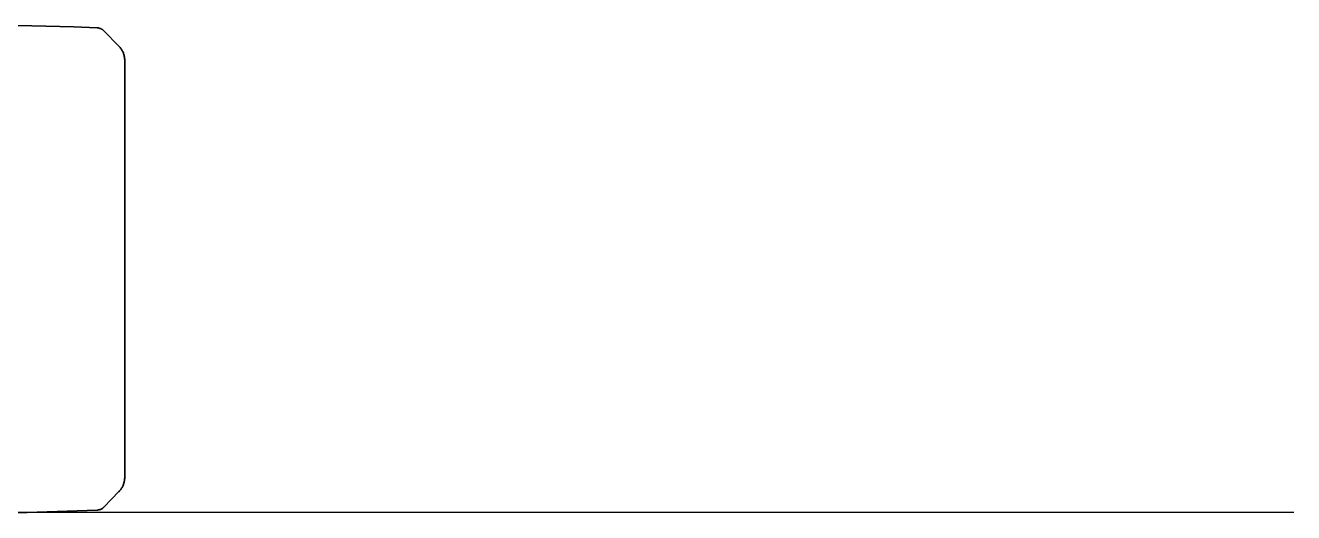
# Model space of a CAD drawing. Header units: millimetres. Extents: x 0 to 2114, y 0 to 2343.
# Drawn here: x 783.8 to 942.2, y 1303.2 to 1364.1 of the extents above; entities that cross this region are included whole.
import ezdxf

# ---------------------------------------------------------------- set-up
doc = ezdxf.new("R2010")
doc.units = ezdxf.units.MM
doc.layers.add('Blocks', color=7, linetype='Continuous')
for name, color, linetype, lineweight, true_color in [('Blocks$Inner', 7, 'Continuous', 25, 0x007f00), ('Blocks$Outline', 7, 'Continuous', 35, 0xff3f3f), ('Groud', 7, 'Continuous', 25, 0x243775)]:
    doc.layers.add(name, color=color, linetype=linetype, lineweight=lineweight, true_color=true_color)

# ---------------------------------------------------------------- blocks, each defined once
blk = doc.blocks.new('Mirra 2 Office Chair Front')
at = {"layer": 'Blocks$Inner'}
blk.add_lwpolyline([(781.08, 0), (783.99, 0.02), (792.75, 0.31), (792.79, 0.31), (792.84, 0.32), (792.89, 0.33), (792.94, 0.33), (792.99, 0.35), (793.04, 0.36), (793.08, 0.37), (793.13, 0.39), (793.18, 0.41), (793.23, 0.43), (793.27, 0.45), (793.32, 0.48), (793.36, 0.5), (793.4, 0.53), (793.44, 0.56), (793.48, 0.59), (793.52, 0.62), (793.56, 0.66), (793.6, 0.69), (795.47, 2.62), (795.49, 2.64), (795.56, 2.72), (795.63, 2.79), (795.69, 2.87), (795.75, 2.96), (795.8, 3.04), (795.86, 3.13), (795.91, 3.22), (795.95, 3.31), (795.99, 3.4), (796.03, 3.5), (796.06, 3.59), (796.09, 3.69), (796.12, 3.79), (796.14, 3.89), (796.16, 3.99), (796.17, 4.09), (796.18, 4.19), (796.19, 4.29), (796.19, 4.39), (796.19, 4.41), (796.19, 4.47), (796.19, 4.58), (796.19, 4.72), (796.19, 4.91), (796.19, 5.14), (796.19, 5.41), (796.19, 5.71), (796.19, 6.06), (796.19, 6.45), (796.19, 6.87), (796.19, 7.34), (796.19, 7.84), (796.19, 8.37), (796.19, 8.94), (796.19, 9.55), (796.19, 10.19), (796.19, 10.86), (796.19, 11.56), (796.19, 12.29), (796.19, 13.06), (796.19, 13.85), (796.19, 14.66), (796.19, 15.5), (796.19, 16.37), (796.19, 17.26), (796.19, 18.17), (796.19, 19.1), (796.19, 20.04), (796.19, 21.01), (796.19, 21.99), (796.19, 22.98), (796.19, 23.98), (796.19, 25), (796.19, 26.02), (796.19, 27.05), (796.19, 28.09), (796.19, 29.13), (796.19, 30.17), (796.19, 31.21), (796.19, 32.25), (796.19, 33.29), (796.19, 34.32), (796.19, 35.35), (796.19, 36.37), (796.19, 37.38), (796.19, 38.38), (796.19, 39.37), (796.19, 40.34), (796.19, 41.29), (796.19, 42.23), (796.19, 43.15), (796.19, 44.05), (796.19, 44.93), (796.19, 45.79), (796.19, 46.62), (796.19, 47.42), (796.19, 48.2), (796.19, 48.95), (796.19, 49.67), (796.19, 50.35), (796.19, 51.01), (796.19, 51.63), (796.19, 52.22), (796.19, 52.78), (796.19, 53.3), (796.19, 53.78), (796.19, 54.23), (796.19, 54.63), (796.19, 55), (796.19, 55.33), (796.19, 55.62), (796.19, 55.87), (796.19, 56.08), (796.19, 56.25), (796.19, 56.37), (796.19, 56.46), (796.19, 56.5), (796.19, 56.54), (796.19, 56.64), (796.18, 56.74), (796.17, 56.84), (796.15, 56.94), (796.14, 57.04), (796.11, 57.14), (796.08, 57.24), (796.05, 57.34), (796.02, 57.43), (795.98, 57.53), (795.94, 57.62), (795.89, 57.71), (795.84, 57.8), (795.79, 57.88), (795.73, 57.97), (795.67, 58.05), (795.61, 58.13), (795.54, 58.21), (795.47, 58.28), (793.6, 60.21), (793.57, 60.23), (793.54, 60.26), (793.5, 60.3), (793.46, 60.33), (793.42, 60.36), (793.38, 60.39), (793.33, 60.41), (793.29, 60.44), (793.24, 60.46), (793.2, 60.48), (793.15, 60.5), (793.1, 60.52), (793.05, 60.54), (793.01, 60.55), (792.96, 60.56), (792.91, 60.57), (792.86, 60.58), (792.81, 60.58), (792.75, 60.59), (789.85, 60.72), (781.08, 60.9)], dxfattribs=at)
at = {"layer": 'Blocks$Outline'}
for points in [[(781.09, 60.9), (789.85, 60.72)], [(789.85, 60.72), (792.75, 60.59)], [(792.75, 60.59), (792.81, 60.58)], [(792.81, 60.58), (792.86, 60.58)], [(792.86, 60.58), (792.91, 60.57)], [(792.91, 60.57), (792.96, 60.56)], [(792.96, 60.56), (793.01, 60.55)], [(793.01, 60.55), (793.05, 60.54)], [(793.05, 60.54), (793.1, 60.52)], [(793.1, 60.52), (793.15, 60.5)], [(793.15, 60.5), (793.2, 60.48)], [(793.2, 60.48), (793.24, 60.46)], [(793.24, 60.46), (793.29, 60.44)], [(793.29, 60.44), (793.33, 60.41)], [(793.33, 60.41), (793.38, 60.39)], [(793.38, 60.39), (793.42, 60.36)], [(793.42, 60.36), (793.46, 60.33)], [(793.46, 60.33), (793.5, 60.3)], [(793.5, 60.3), (793.54, 60.26)], [(793.54, 60.26), (793.57, 60.23)], [(793.57, 60.23), (793.6, 60.21)], [(793.6, 60.21), (795.47, 58.28)], [(795.47, 58.28), (795.54, 58.21)], [(795.54, 58.21), (795.61, 58.13)], [(795.61, 58.13), (795.67, 58.05)], [(795.67, 58.05), (795.73, 57.97)], [(795.73, 57.97), (795.79, 57.88)], [(795.79, 57.88), (795.84, 57.8)], [(795.84, 57.8), (795.89, 57.71)], [(795.89, 57.71), (795.94, 57.62)], [(795.94, 57.62), (795.98, 57.53)], [(795.98, 57.53), (796.02, 57.43)], [(796.02, 57.43), (796.05, 57.34)], [(796.05, 57.34), (796.08, 57.24)], [(796.08, 57.24), (796.11, 57.14)], [(796.11, 57.14), (796.14, 57.04)], [(796.14, 57.04), (796.15, 56.94)], [(796.15, 56.94), (796.17, 56.84)], [(796.17, 56.84), (796.18, 56.74)], [(796.18, 56.74), (796.19, 56.64)], [(796.19, 56.64), (796.19, 56.54)], [(796.19, 56.54), (796.19, 56.5)], [(796.19, 56.5), (796.19, 56.46)], [(796.19, 56.46), (796.19, 56.37)], [(796.19, 56.37), (796.19, 56.25)], [(796.19, 56.25), (796.19, 56.08)], [(796.19, 56.08), (796.19, 55.87)], [(796.19, 55.87), (796.19, 55.62)], [(796.19, 55.62), (796.19, 55.33)], [(796.19, 55.33), (796.19, 55)], [(796.19, 55), (796.19, 54.63)], [(796.19, 54.63), (796.19, 54.23)], [(796.19, 54.23), (796.19, 53.78)], [(796.19, 53.78), (796.19, 53.3)], [(796.19, 53.3), (796.19, 52.78)], [(796.19, 52.78), (796.19, 52.22)], [(796.19, 52.22), (796.19, 51.63)], [(796.19, 51.63), (796.19, 51.01)], [(796.19, 51.01), (796.19, 50.35)], [(796.19, 50.35), (796.19, 49.67)], [(796.19, 49.67), (796.19, 48.95)], [(796.19, 48.95), (796.19, 48.2)], [(796.19, 48.2), (796.19, 47.42)], [(796.19, 47.42), (796.19, 46.62)], [(796.19, 46.62), (796.19, 45.79)], [(796.19, 45.79), (796.19, 44.93)], [(796.19, 44.93), (796.19, 44.05)], [(796.19, 44.05), (796.19, 43.15)], [(796.19, 43.15), (796.19, 42.23)], [(796.19, 42.23), (796.19, 41.29)], [(796.19, 41.29), (796.19, 40.34)], [(796.19, 40.34), (796.19, 39.37)], [(796.19, 39.37), (796.19, 38.38)], [(796.19, 38.38), (796.19, 37.38)], [(796.19, 37.38), (796.19, 36.37)], [(796.19, 36.37), (796.19, 35.35)], [(796.19, 35.35), (796.19, 34.32)], [(796.19, 34.32), (796.19, 33.29)], [(796.19, 33.29), (796.19, 32.25)], [(796.19, 32.25), (796.19, 31.21)], [(796.19, 31.21), (796.19, 30.17)], [(796.19, 30.17), (796.19, 29.13)], [(796.19, 29.13), (796.19, 28.09)], [(796.19, 28.09), (796.19, 27.05)], [(796.19, 27.05), (796.19, 26.02)], [(796.19, 26.02), (796.19, 25)], [(796.19, 25), (796.19, 23.98)], [(796.19, 23.98), (796.19, 22.98)], [(796.19, 22.98), (796.19, 21.99)], [(796.19, 21.99), (796.19, 21.01)], [(796.19, 21.01), (796.19, 20.04)], [(796.19, 20.04), (796.19, 19.1)], [(796.19, 19.1), (796.19, 18.17)], [(796.19, 18.17), (796.19, 17.26)], [(796.19, 17.26), (796.19, 16.37)], [(796.19, 16.37), (796.19, 15.5)], [(796.19, 15.5), (796.19, 14.66)], [(796.19, 14.66), (796.19, 13.85)], [(796.19, 13.85), (796.19, 13.06)], [(796.19, 13.06), (796.19, 12.29)], [(796.19, 12.29), (796.19, 11.56)], [(796.19, 11.56), (796.19, 10.86)], [(796.19, 10.86), (796.19, 10.19)], [(796.19, 10.19), (796.19, 9.55)], [(796.19, 9.55), (796.19, 8.94)], [(796.19, 8.94), (796.19, 8.37)], [(796.19, 8.37), (796.19, 7.84)], [(796.19, 7.84), (796.19, 7.34)], [(796.19, 7.34), (796.19, 6.87)], [(796.19, 6.87), (796.19, 6.45)], [(796.19, 6.45), (796.19, 6.06)], [(796.19, 6.06), (796.19, 5.71)], [(796.19, 5.71), (796.19, 5.41)], [(796.19, 5.41), (796.19, 5.14)], [(796.19, 5.14), (796.19, 4.91)], [(796.19, 4.91), (796.19, 4.72)], [(795.91, 3.22), (795.86, 3.13)], [(795.95, 3.31), (795.91, 3.22)], [(795.99, 3.4), (795.95, 3.31)], [(796.03, 3.5), (795.99, 3.4)], [(796.06, 3.59), (796.03, 3.5)], [(796.09, 3.69), (796.06, 3.59)], [(796.12, 3.79), (796.09, 3.69)], [(796.14, 3.89), (796.12, 3.79)], [(796.16, 3.99), (796.14, 3.89)], [(796.17, 4.09), (796.16, 3.99)], [(796.18, 4.19), (796.17, 4.09)], [(796.19, 4.29), (796.18, 4.19)], [(796.19, 4.72), (796.19, 4.58)], [(796.19, 4.58), (796.19, 4.47)], [(796.19, 4.47), (796.19, 4.41)], [(796.19, 4.41), (796.19, 4.39)], [(796.19, 4.39), (796.19, 4.29)], [(795.47, 2.62), (793.6, 0.69)], [(795.49, 2.64), (795.47, 2.62)], [(795.56, 2.72), (795.49, 2.64)], [(795.63, 2.79), (795.56, 2.72)], [(795.69, 2.87), (795.63, 2.79)], [(795.75, 2.96), (795.69, 2.87)], [(795.8, 3.04), (795.75, 2.96)], [(795.86, 3.13), (795.8, 3.04)], [(783.99, 0.02), (781.08, 0)], [(792.75, 0.31), (783.99, 0.02)], [(792.79, 0.31), (792.75, 0.31)], [(792.84, 0.32), (792.79, 0.31)], [(792.89, 0.33), (792.84, 0.32)], [(792.94, 0.33), (792.89, 0.33)], [(792.99, 0.35), (792.94, 0.33)], [(793.04, 0.36), (792.99, 0.35)], [(793.08, 0.37), (793.04, 0.36)], [(793.13, 0.39), (793.08, 0.37)], [(793.18, 0.41), (793.13, 0.39)], [(793.23, 0.43), (793.18, 0.41)], [(793.27, 0.45), (793.23, 0.43)], [(793.32, 0.48), (793.27, 0.45)], [(793.36, 0.5), (793.32, 0.48)], [(793.4, 0.53), (793.36, 0.5)], [(793.44, 0.56), (793.4, 0.53)], [(793.48, 0.59), (793.44, 0.56)], [(793.52, 0.62), (793.48, 0.59)], [(793.56, 0.66), (793.52, 0.62)], [(793.6, 0.69), (793.56, 0.66)]]:
    blk.add_lwpolyline(points, dxfattribs=at)

msp = doc.modelspace()

# ---------------------------------------------------------------- linework, layer by layer
at = {"layer": 'Groud'}
msp.add_lwpolyline([(942.25, 1303.19), (0, 1303.19)], dxfattribs=at)

# ---------------------------------------------------------------- block references
at = {"layer": 'Blocks'}
msp.add_blockref('Mirra 2 Office Chair Front', (0, 1303.19), dxfattribs=at)

doc.saveas('drawing.dxf')
